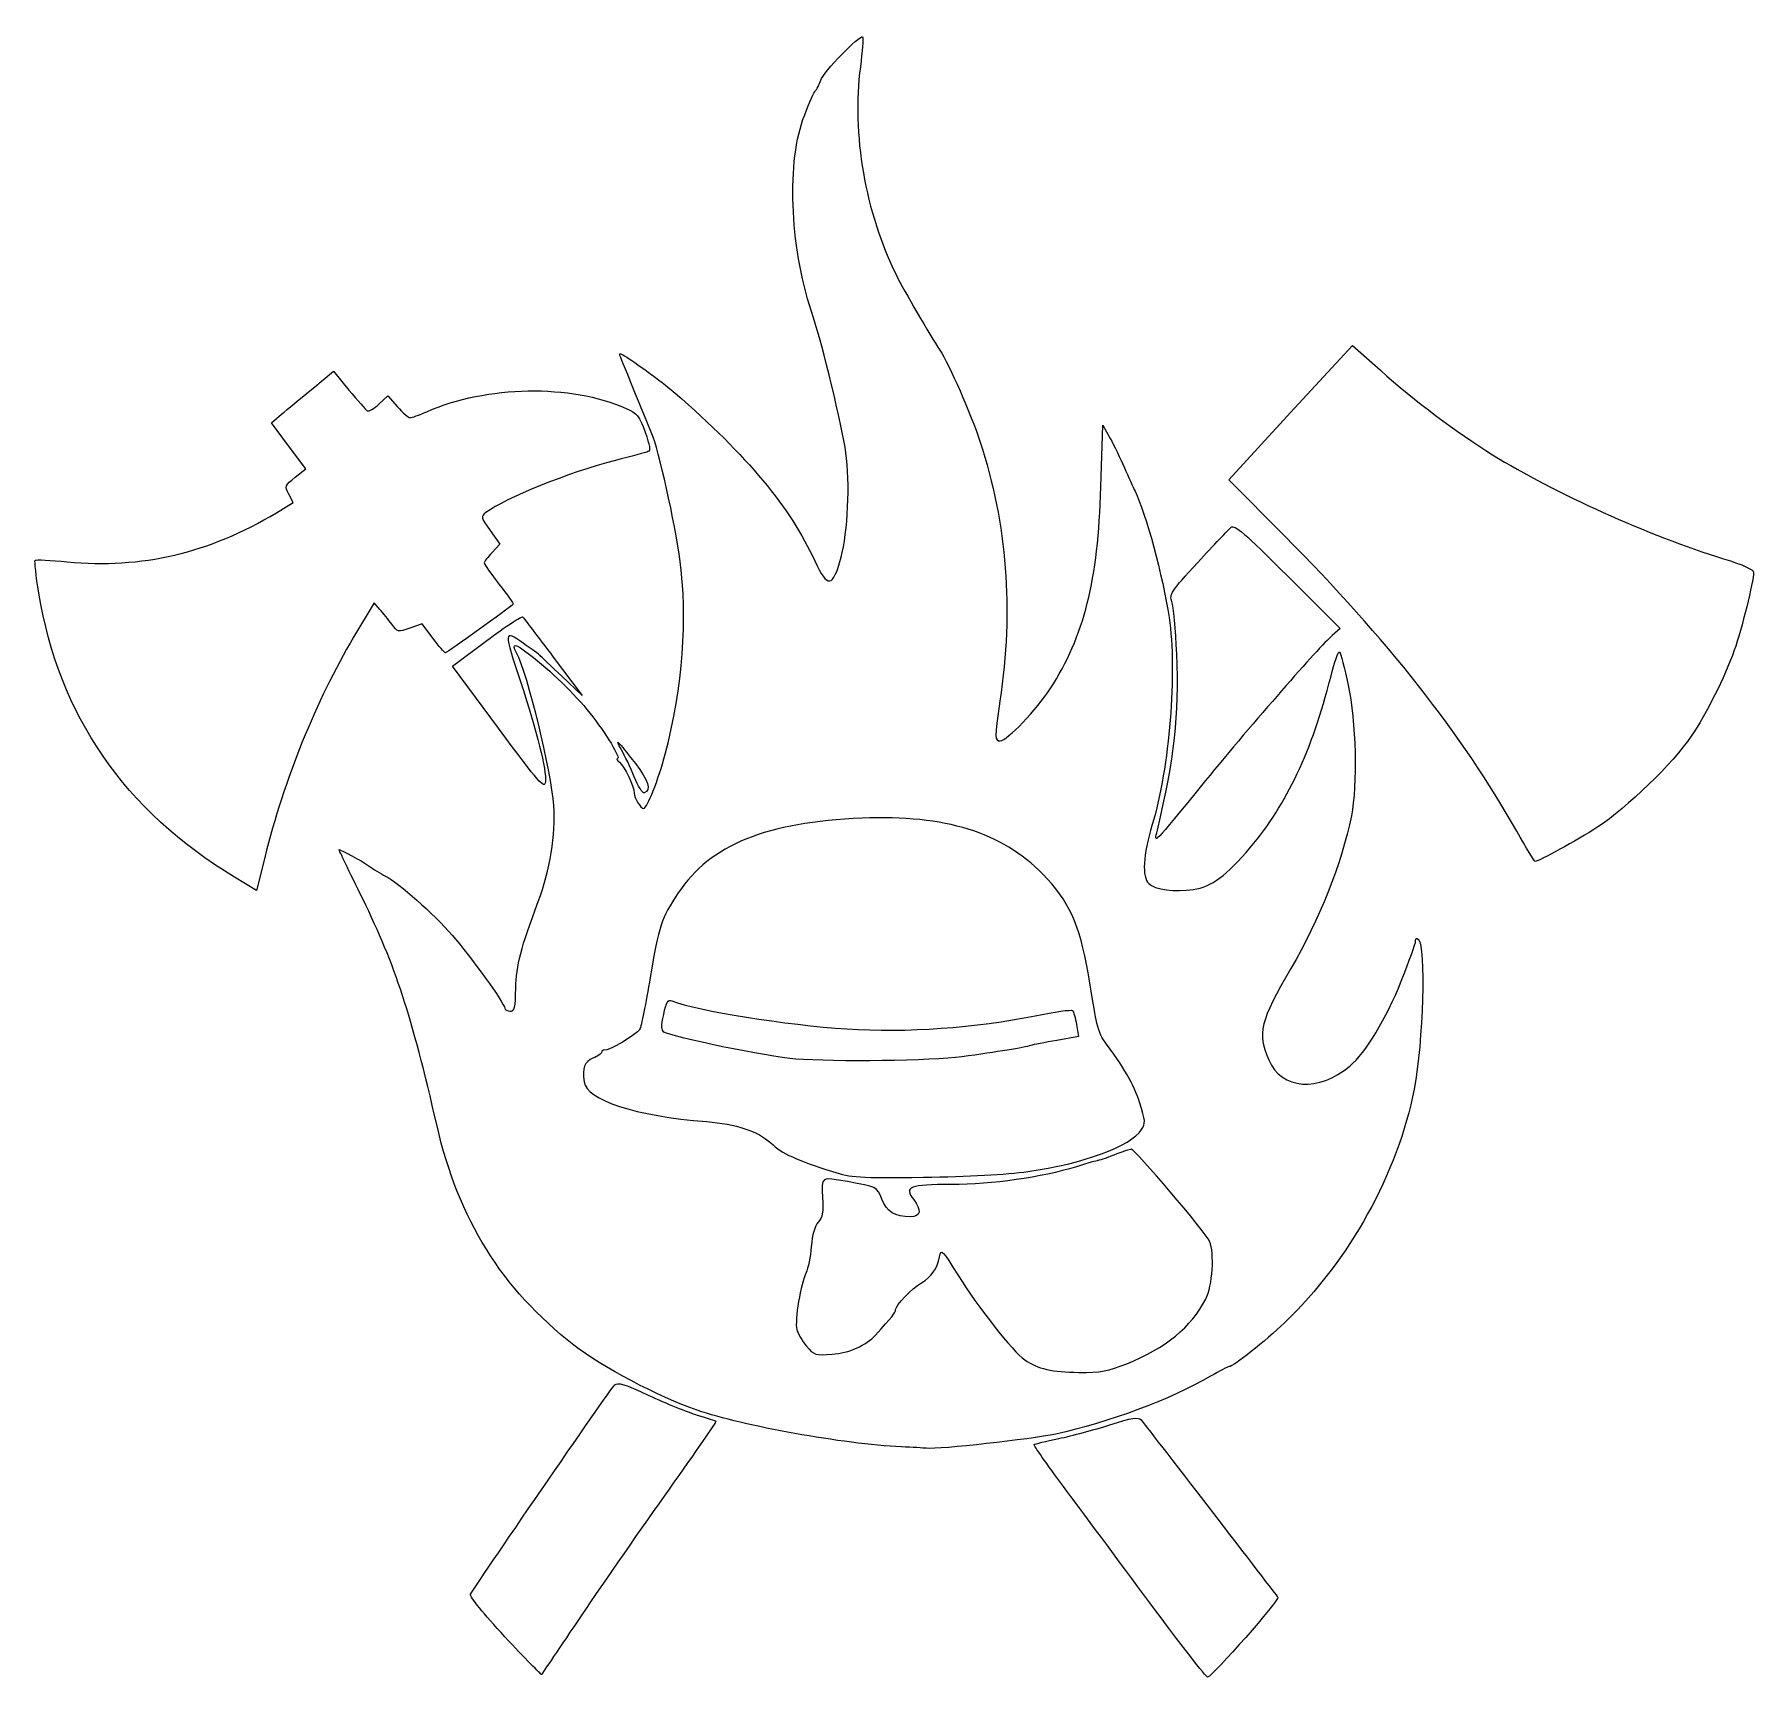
# Model space of a CAD drawing. Header units: millimetres. Extents: x 2 to 208, y 49 to 247.
import ezdxf

# ---------------------------------------------------------------- set-up
doc = ezdxf.new("R2010")
doc.units = ezdxf.units.MM
doc.layers.add('Ebene_1', color=7, linetype='CONTINUOUS')

msp = doc.modelspace()

# ---------------------------------------------------------------- linework, layer by layer
at = {"layer": 'Ebene_1', "color": 7}
for points in [[(151.94119, 186.56713), (145.20119, 193.34468), (152.63706, 201.407994), (160.07292, 209.47131), (163.42431, 206.478086)], [(35.229054, 204.310109), (37.73797, 206.392571), (39.586847, 204.113789)], [(43.18827, 202.417019), (44.250456, 203.425694), (45.401851, 202.102778)], [(33.132132, 193.63557), (34.413863, 194.66381), (32.342319, 197.416106), (30.270774, 200.168402), (31.495457, 201.198025)], [(129.86116, 192.48958), (130.0868, 199.897917), (130.96874, 198.310417)], [(30.864898, 189.37802), (32.890213, 190.59655), (32.370307, 191.60194)], [(56.536967, 187.24464), (57.715889, 185.60302), (56.771486, 184.61728)], [(152.28848, 181.75321), (158.57838, 175.45602), (157.61735, 174.62419)], [(43.303472, 177.76216), (42.597917, 178.56959), (40.146803, 174.43618)], [(49.668777, 174.30068), (48.389269, 176.04372), (46.91022, 175.52188)], [(57.534173, 163.48577), (52.009319, 170.93096), (56.123062, 174.01667)], [(64.118143, 172.02847), (67.580387, 167.44236), (65.154992, 169.73542)], [(29.469781, 147.96957), (28.486806, 144.01901), (25.840972, 145.61476)], [(126.92873, 127.90624), (127.15816, 126.47013), (124.56554, 126.01752)]]:
    msp.add_lwpolyline(points, dxfattribs=at)
for points in [[(57.534173, 163.48577)], [(73.836649, 157.64596)], [(136.63994, 151.25314)], [(179.79668, 151.12639)], [(93.221524, 123.76967)], [(121.09097, 110.2604)], [(132.96953, 87.18719)], [(105.92152, 77.1996)], [(135.73125, 58.47774)], [(58.313979, 54.38704)]]:
    msp.add_lwpolyline(points, close=True, dxfattribs=at)
for points in [[(96.216276, 241.305508), (96.500425, 242.235891), (100.92016, 246.821042), (101.23212, 246.50908)], [(101.23212, 246.50908), (101.34059, 246.400608), (101.22712, 244.780998), (100.97908, 242.909946)], [(100.97908, 242.909946), (99.920913, 234.915011), (101.57017, 225.368969), (105.30183, 217.889583)], [(94.089634, 236.586805), (94.628074, 238.139028), (95.269244, 239.647153), (95.514456, 239.938194)], [(95.514456, 239.938194), (95.759668, 240.229236), (96.075487, 240.844527), (96.216276, 241.305508)], [(95.350842, 212.774305), (92.605079, 220.774622), (92.075179, 230.779504), (94.089634, 236.586805)], [(105.30183, 217.889583), (106.19436, 216.100684), (109.34041, 210.690198), (110.53266, 208.89375)], [(99.249665, 196.57307), (98.791996, 199.80356), (96.420873, 209.656562), (95.350842, 212.774305)], [(72.137773, 208.187238), (71.963091, 208.596683), (72.146573, 208.566365), (72.95378, 208.052395)], [(110.53266, 208.89375), (111.62403, 207.249317), (114.29915, 201.1564), (115.33422, 197.957639)], [(73.999129, 203.602083), (73.099326, 205.833403), (72.261716, 207.896722), (72.137773, 208.187238)], [(72.95378, 208.052395), (74.314554, 207.185964), (77.637855, 204.718111), (78.757639, 203.742503)], [(163.42431, 206.478086), (167.51315, 202.826216), (172.51602, 199.060843), (176.8971, 196.33788)], [(48.923277, 201.510862), (56.101375, 204.686076), (66.210865, 204.853603), (72.859733, 201.907519)], [(31.495457, 201.198025), (32.169032, 201.764317), (33.849151, 203.164755), (35.229054, 204.310109)], [(39.586847, 204.113789), (40.603729, 202.86046), (41.591055, 201.739009), (41.780904, 201.621676)], [(41.780904, 201.621676), (41.970753, 201.504342), (42.604068, 201.862247), (43.18827, 202.417019)], [(75.960071, 198.839583), (75.781356, 199.227639), (74.898932, 201.370764), (73.999129, 203.602083)], [(78.757639, 203.742503), (87.42184, 196.19384), (92.555407, 190.01768), (95.50079, 183.59892)], [(45.401851, 202.102778), (46.035117, 201.375174), (46.714679, 200.779861), (46.911986, 200.779861)], [(46.911986, 200.779861), (47.109294, 200.779861), (48.014375, 201.108812), (48.923277, 201.510862)], [(72.859733, 201.907519), (74.189845, 201.318152), (74.431263, 201.015605), (75.132592, 199.059154)], [(75.132592, 199.059154), (75.71277, 197.440672), (75.804709, 196.82927), (75.48537, 196.71315)], [(79.315807, 183.84653), (78.775522, 187.95333), (76.697215, 197.238973), (75.960071, 198.839583)], [(130.96874, 198.310417), (131.45381, 197.437292), (132.22677, 195.84979), (132.68643, 194.78264)], [(75.48537, 196.71315), (75.247826, 196.62675), (73.487521, 196.15288), (71.573581, 195.66005)], [(98.667098, 184.02292), (99.477522, 187.02386), (99.755161, 193.005), (99.249665, 196.57307)], [(115.33422, 197.957639), (118.61655, 187.81388), (119.37867, 177.926), (117.74059, 166.73681)], [(176.8971, 196.33788), (184.31667, 191.72642), (195.57884, 186.65336), (204.61111, 183.85407)], [(71.573581, 195.66005), (65.947218, 194.21127), (58.388411, 191.16334), (56.033537, 189.39384)], [(132.68643, 194.78264), (133.14608, 193.71549), (133.72046, 192.44549), (133.96283, 191.96042)], [(32.370307, 191.60194), (31.864575, 192.57992), (31.885345, 192.63536), (33.132132, 193.63557)], [(123.77536, 168.23007), (127.88588, 174.64975), (129.51567, 181.14652), (129.86116, 192.48958)], [(133.96283, 191.96042), (135.235, 189.41427), (137.31674, 181.68389), (138.04785, 176.79097)], [(5.759552, 183.48786), (14.697407, 182.62818), (22.809306, 184.53138), (30.864898, 189.37802)], [(56.033537, 189.39384), (55.379712, 188.90254), (55.395859, 188.83361), (56.536967, 187.24464)], [(145.48425, 187.62415), (145.91104, 187.97784), (147.0693, 186.97845), (152.28848, 181.75321)], [(141.50044, 183.41975), (143.40865, 185.49774), (145.20136, 187.38972), (145.48425, 187.62415)], [(179.79668, 151.12639), (173.21376, 162.75777), (164.14755, 174.29277), (151.94119, 186.56713)], [(1.909333, 183.66859), (2.004464, 183.76369), (3.737063, 183.68239), (5.759552, 183.48786)], [(56.771486, 184.61728), (56.252065, 184.07512), (55.827083, 183.50272), (55.827083, 183.34528)], [(77.54656, 160.37938), (79.674625, 168.578), (80.275681, 176.55036), (79.315807, 183.84653)], [(95.50079, 183.59892), (97.029414, 180.26766), (97.676362, 180.35429), (98.667098, 184.02292)], [(204.61111, 183.85407), (206.99352, 183.11571), (208.22708, 182.56096), (208.22708, 182.2279)], [(2.353744, 179.70233), (2.014187, 181.78864), (1.814202, 183.57346), (1.909333, 183.66859)], [(55.827083, 183.34528), (55.827083, 183.18783), (56.633976, 182.03227), (57.620178, 180.77735)], [(138.3882, 178.702), (138.05461, 179.57941), (138.26054, 179.89157), (141.50044, 183.41975)], [(208.22708, 182.2279), (208.22708, 181.1422), (206.78864, 175.34478), (205.90551, 172.87116)], [(25.840972, 145.61476), (12.679666, 153.55263), (4.732535, 165.08649), (2.353744, 179.70233)], [(57.620178, 180.77735), (58.60638, 179.52243), (59.360442, 178.44329), (59.295872, 178.37926)], [(44.7201, 175.97739), (44.32901, 176.51493), (43.691528, 177.31808), (43.303472, 177.76216)], [(59.295872, 178.37926), (58.831671, 177.91894), (51.36831, 172.56971), (51.182823, 172.56438)], [(138.9645, 172.42601), (138.84401, 175.36104), (138.58468, 178.18524), (138.3882, 178.702)], [(46.91022, 175.52188), (45.44475, 175.00483), (45.424644, 175.00901), (44.7201, 175.97739)], [(56.123062, 174.01667), (58.385621, 175.71382), (60.331101, 176.99264), (60.446352, 176.85849)], [(60.446352, 176.85849), (60.561602, 176.72434), (62.213908, 174.55083), (64.118143, 172.02847)], [(138.04785, 176.79097), (139.01819, 170.29708), (138.08325, 158.75442), (136.0334, 151.92014)], [(40.146803, 174.43618), (35.598463, 166.76614), (31.810173, 157.37558), (29.469781, 147.96957)], [(51.182823, 172.56438), (51.053828, 172.56038), (50.372507, 173.34201), (49.668777, 174.30068)], [(60.501389, 173.71386), (58.15328, 175.3773), (58.142538, 175.20244), (60.210059, 168.97124)], [(59.708898, 172.55529), (59.058804, 173.77), (59.471238, 173.71901), (61.243859, 172.36551)], [(62.541535, 172.21514), (62.4381, 172.3178), (61.520035, 172.99223), (60.501389, 173.71386)], [(157.61735, 174.62419), (156.07297, 173.28744), (148.05267, 164.0885), (142.43597, 157.21181)], [(64.1698, 154.21319), (63.880259, 158.37813), (61.034853, 170.07772), (59.708898, 172.55529)], [(61.243859, 172.36551), (63.810084, 170.40605), (66.65912, 167.6419), (68.499852, 165.32569)], [(65.154992, 169.73542), (63.821025, 170.9966), (62.644969, 172.11247), (62.541535, 172.21514)], [(136.63994, 151.25314), (138.72817, 160.00204), (139.2714, 164.94993), (138.9645, 172.42601)], [(157.44998, 169.64921), (157.90086, 171.44506), (158.38012, 172.79444), (158.51499, 172.64782)], [(158.51499, 172.64782), (158.64987, 172.50121), (159.12152, 170.71438), (159.5631, 168.67708)], [(205.90551, 172.87116), (204.72044, 169.55182), (202.59641, 165.30393), (200.7412, 162.543)], [(147.83888, 149.21595), (152.15772, 154.30863), (155.24789, 160.87835), (157.44998, 169.64921)], [(60.210059, 168.97124), (62.138737, 163.15849), (63.315695, 158.42517), (63.169684, 157.06865)], [(117.77629, 161.97431), (118.55991, 161.97431), (122.20083, 165.77101), (123.77536, 168.23007)], [(159.5631, 168.67708), (160.48674, 164.41572), (160.66863, 156.61823), (159.92929, 152.97847)], [(68.499852, 165.32569), (70.416863, 162.91351), (72.267356, 159.86311), (71.823799, 159.84642)], [(117.74059, 166.73681), (117.08683, 162.27113), (117.08905, 161.97431), (117.77629, 161.97431)], [(63.169684, 157.06865), (63.070374, 156.14598), (62.492676, 156.8038), (57.534173, 163.48577)], [(72.30134, 160.91597), (71.412797, 162.45648), (71.823701, 162.04971), (73.96702, 159.26703)], [(200.7412, 162.543), (198.58688, 159.33691), (192.97038, 153.8821), (189.52986, 151.65441)], [(71.823799, 159.84642), (71.659842, 159.84042), (71.763819, 159.64181), (72.054861, 159.40545)], [(72.054861, 159.40545), (72.691695, 158.88826), (73.814316, 156.54518), (73.829969, 155.70053)], [(73.836649, 157.64596), (73.383923, 158.76537), (72.693033, 160.23688), (72.30134, 160.91597)], [(73.96702, 159.26703), (75.539369, 157.22565), (75.901974, 156.02418), (75.033019, 155.73492)], [(74.965319, 153.86042), (75.375292, 153.86042), (76.76637, 157.37361), (77.54656, 160.37938)], [(75.033019, 155.73492), (74.827743, 155.66662), (74.289376, 156.52655), (73.836649, 157.64596)], [(142.43597, 157.21181), (135.87481, 149.17878), (136.23262, 149.54663), (136.63994, 151.25314)], [(73.829969, 155.70053), (73.841089, 155.10034), (74.606126, 153.86042), (74.965319, 153.86042)], [(62.316555, 142.70198), (63.727053, 146.45038), (64.413184, 150.71221), (64.1698, 154.21319)], [(122.89385, 145.97636), (117.88015, 151.03351), (111.25889, 153.08233), (101.18282, 152.69442)], [(159.92929, 152.97847), (158.76244, 147.23407), (156.08188, 140.46187), (152.66824, 134.63403)], [(101.18282, 152.69442), (89.763859, 152.25481), (82.918011, 149.47386), (79.123427, 143.73335)], [(136.0334, 151.92014), (134.91595, 148.19454), (134.76529, 145.67934), (135.60904, 144.83559)], [(181.99242, 147.51042), (181.91032, 147.51042), (180.92226, 149.1376), (179.79668, 151.12639)], [(189.52986, 151.65441), (186.94596, 149.98137), (182.45158, 147.51042), (181.99242, 147.51042)], [(41.230311, 143.0125), (39.642634, 146.26247), (38.363638, 148.92153), (38.388098, 148.92153)], [(38.388098, 148.92153), (38.636697, 148.92153), (41.068434, 147.59647), (41.892361, 147.01205)], [(140.95224, 144.12999), (143.16787, 144.46224), (144.87952, 145.72634), (147.83888, 149.21595)], [(41.892361, 147.01205), (42.474444, 146.59917), (43.40661, 146.02896), (43.963839, 145.74492)], [(43.963839, 145.74492), (45.525131, 144.94909), (49.787536, 141.17794), (51.969631, 138.66183)], [(128.31587, 134.10486), (127.31218, 139.9694), (125.99926, 142.84405), (122.89385, 145.97636)], [(135.60904, 144.83559), (136.30529, 144.13934), (138.80942, 143.80866), (140.95224, 144.12999)], [(50.154174, 115.76042), (47.055573, 129.22022), (45.200273, 134.88602), (41.230311, 143.0125)], [(59.61496, 132.2741), (59.67368, 135.02837), (60.214408, 137.11552), (62.316555, 142.70198)], [(79.123427, 143.73335), (77.05874, 140.60985), (76.809991, 139.85973), (75.753251, 133.57034)], [(51.969631, 138.66183), (54.194944, 136.09589), (58.296528, 130.39475), (58.296528, 129.86753)], [(167.6498, 137.96778), (167.6548, 138.29042), (167.78095, 138.35556), (167.9916, 138.14417)], [(165.91729, 133.11874), (166.86586, 135.50437), (167.6455, 137.68644), (167.6498, 137.96778)], [(167.9916, 138.14417), (168.88997, 137.24267), (168.5558, 125.85637), (167.46409, 120.17014)], [(152.66824, 134.63403), (148.98185, 128.34056), (148.61732, 126.83979), (150.00415, 123.66619)], [(58.926372, 129.51875), (59.472203, 129.51875), (59.564051, 129.88628), (59.61496, 132.2741)], [(75.753251, 133.57034), (75.232139, 130.46884), (74.66267, 127.66313), (74.487764, 127.33542)], [(129.21234, 128.85656), (129.03475, 129.89986), (128.63134, 132.2616), (128.31587, 134.10486)], [(159.7596, 122.92818), (161.65716, 124.53024), (164.12867, 128.62043), (165.91729, 133.11874)], [(77.371542, 129.12896), (77.692253, 130.62438), (77.879974, 130.93592), (78.351151, 130.7547)], [(78.351151, 130.7547), (81.449631, 129.56299), (92.105925, 127.8557), (99.395135, 127.38314)], [(58.296528, 129.86753), (58.296528, 129.6757), (58.579957, 129.51875), (58.926372, 129.51875)], [(77.403522, 127.01408), (77.072899, 127.21842), (77.065583, 127.7023), (77.371542, 129.12896)], [(99.395135, 127.38314), (106.46663, 126.9247), (114.91434, 127.51863), (121.97062, 128.97036)], [(121.97062, 128.97036), (124.2977, 129.44912), (126.31363, 129.72868), (126.45048, 129.5916)], [(126.45048, 129.5916), (126.58733, 129.45452), (126.80255, 128.69611), (126.92873, 127.90624)], [(130.08328, 126.21072), (129.78186, 126.62263), (129.38994, 127.81325), (129.21234, 128.85656)], [(74.487764, 127.33542), (74.151623, 126.70563), (70.708089, 124.69428), (70.223065, 124.84444)], [(93.221528, 123.76967), (89.892323, 124.03156), (78.422985, 126.38402), (77.403522, 127.01408)], [(124.56554, 126.01752), (123.1396, 125.76859), (121.73479, 125.48939), (121.44375, 125.39708)], [(134.49559, 118.58556), (133.81656, 120.69734), (132.67815, 122.66469), (130.08328, 126.21072)], [(68.879861, 123.87431), (67.852932, 123.44894), (67.580737, 122.73071), (67.810298, 121.05208)], [(69.938194, 124.62266), (69.938194, 124.45217), (69.461944, 124.11541), (68.879861, 123.87431)], [(70.223065, 124.84444), (70.066386, 124.89294), (69.938194, 124.79314), (69.938194, 124.62266)], [(113.1759, 124.04256), (109.63329, 123.56414), (97.877991, 123.40338), (93.221524, 123.76967)], [(121.44375, 125.39708), (120.6397, 125.14205), (117.45985, 124.62109), (113.1759, 124.04256)], [(150.00415, 123.66619), (151.56349, 120.09786), (156.00892, 119.76155), (159.7596, 122.92818)], [(67.810298, 121.05208), (68.113728, 118.83331), (73.936082, 116.93829), (82.529747, 116.2613)], [(167.46409, 120.17014), (165.52781, 110.08485), (159.71619, 99.59895), (151.90524, 92.09736)], [(134.75294, 115.30387), (135.24003, 116.04727), (135.2169, 116.34229), (134.49559, 118.58556)], [(66.586805, 89.40804), (57.868863, 96.26792), (52.752823, 104.47232), (50.154174, 115.76042)], [(82.529747, 116.2613), (86.038569, 115.98488), (88.665701, 115.10675), (90.222917, 113.68982)], [(90.222917, 113.68982), (91.659485, 112.38267), (93.229319, 111.65581), (97.63125, 110.2596)], [(121.09097, 110.2604), (127.71807, 111.1928), (133.44436, 113.30673), (134.75294, 115.30387)], [(129.46897, 111.56976), (129.42067, 111.59186), (128.27, 111.26545), (126.91181, 110.84444)], [(131.40924, 112.23372), (130.39034, 111.84645), (129.51721, 111.54767), (129.46897, 111.56976)], [(133.49908, 112.93802), (133.36858, 112.93792), (132.42815, 112.62098), (131.40924, 112.23372)], [(142.89918, 101.881), (142.42611, 102.97946), (133.95958, 112.93836), (133.49908, 112.93802)], [(99.418542, 109.04826), (96.167193, 109.61078), (96.317048, 109.70656), (96.448527, 107.1499)], [(97.63125, 110.2596), (99.945671, 109.52551), (100.6322, 109.48304), (108.56736, 109.58297)], [(108.56736, 109.58297), (113.88225, 109.64987), (118.54425, 109.90209), (121.09097, 110.2604)], [(126.91181, 110.84444), (122.72454, 109.54649), (116.83007, 108.70486), (111.92689, 108.70486)], [(103.54271, 106.95084), (102.95562, 108.44541), (102.98278, 108.4316), (99.418542, 109.04826)], [(111.92689, 108.70486), (106.87358, 108.70486), (106.19207, 108.44131), (107.34963, 106.93476)], [(96.448527, 107.1499), (96.541427, 105.34343), (96.435097, 104.74609), (95.919153, 104.17598)], [(107.00283, 104.82431), (105.14288, 104.82431), (104.13462, 105.44396), (103.54271, 106.95084)], [(107.34963, 106.93476), (108.37023, 105.60647), (108.2417, 104.82431), (107.00283, 104.82431)], [(95.919153, 104.17598), (95.494612, 103.70687), (95.21251, 102.7007), (95.095337, 101.23769)], [(95.095337, 101.23769), (94.997327, 100.014), (94.713618, 98.61383), (94.464864, 98.12619)], [(142.44331, 94.94372), (143.27285, 96.57536), (143.52587, 100.4258), (142.89918, 101.881)], [(108.33008, 96.90695), (109.50095, 97.5986), (110.19271, 98.59913), (110.48752, 100.02736)], [(110.48752, 100.02736), (110.68844, 101.00077), (110.79984, 100.88774), (112.74745, 97.7343)], [(94.464864, 98.12619), (93.817543, 96.85725), (93.082945, 92.37171), (93.348907, 91.31203)], [(112.74745, 97.7343), (114.97435, 94.12866), (119.34421, 88.59528), (120.71047, 87.65105)], [(105.2176, 93.67593), (105.2196, 94.21716), (107.12556, 96.19543), (108.33008, 96.90695)], [(102.81595, 90.61795), (104.762, 92.76844), (105.21622, 93.34679), (105.2176, 93.67593)], [(132.96953, 87.18719), (137.65341, 89.0627), (140.73686, 91.58723), (142.44331, 94.94372)], [(93.348907, 91.31203), (93.472763, 90.81855), (93.999185, 89.90961), (94.518734, 89.29216)], [(151.90524, 92.09736), (149.63608, 89.91807), (145.73131, 86.83264), (145.24247, 86.83264)], [(81.403472, 81.59735), (76.719527, 83.22429), (69.8297, 86.8563), (66.586805, 89.40804)], [(94.518734, 89.29216), (95.423617, 88.21677), (95.553518, 88.17575), (97.605643, 88.31729)], [(97.605643, 88.31729), (99.558302, 88.45198), (101.71944, 89.40625), (102.81595, 90.61795)], [(120.71047, 87.65105), (122.27017, 86.57314), (124.05678, 86.15822), (127.20582, 86.14257)], [(127.20582, 86.14257), (129.86887, 86.12937), (130.70706, 86.28125), (132.96953, 87.18719)], [(145.24247, 86.83264), (145.12131, 86.83264), (144.12234, 86.31157), (143.02254, 85.67471)], [(54.192051, 59.4957), (54.414024, 60.07416), (70.863891, 83.98224), (71.489277, 84.63533)], [(71.489277, 84.63533), (71.834459, 84.9958), (72.641986, 84.74709), (75.60279, 83.3684)], [(143.02254, 85.67471), (138.20254, 82.88358), (130.74286, 80.0993), (124.44235, 78.73976)], [(75.60279, 83.3684), (77.628998, 82.42491), (80.239305, 81.36735), (81.403472, 81.01828)], [(105.92153, 77.1996), (98.922425, 77.53168), (86.900304, 79.68806), (81.403472, 81.59735)], [(81.403472, 81.01828), (82.567639, 80.66921), (83.573317, 80.33948), (83.638313, 80.28555)], [(130.92527, 79.83906), (133.67336, 80.71811), (134.30815, 80.81733), (134.67624, 80.42533)], [(83.638313, 80.28555), (83.703313, 80.23165), (81.174312, 76.56297), (78.01832, 72.13298)], [(124.44235, 78.73976), (121.42747, 78.0892), (110.49281, 76.87799), (108.94222, 77.02284)], [(124.80536, 78.20149), (126.35196, 78.52018), (129.10592, 79.25708), (130.92527, 79.83906)], [(134.67624, 80.42533), (134.91993, 80.16581), (138.6533, 75.34972), (142.97262, 69.72292)], [(108.94222, 77.02284), (108.54201, 77.06024), (107.1827, 77.13977), (105.92152, 77.1996)], [(125.37009, 72.42272), (123.35799, 75.12746), (121.77509, 77.40379), (121.85254, 77.48124)], [(121.85254, 77.48124), (121.92994, 77.55864), (123.25876, 77.88281), (124.80536, 78.20149)], [(135.73125, 58.47774), (132.04472, 63.44274), (127.3822, 69.71798), (125.37009, 72.42272)], [(78.01832, 72.13298), (74.862329, 67.703), (70.142996, 60.90347), (67.530913, 57.02292)], [(142.97262, 69.72292), (147.29194, 64.09611), (150.95146, 59.32983), (151.10488, 59.13118)], [(58.313979, 54.38704), (55.71672, 57.1716), (54.07907, 59.20128), (54.192051, 59.4957)], [(142.66556, 49.53252), (142.53822, 49.48742), (139.41778, 53.51274), (135.73125, 58.47774)], [(151.10488, 59.13118), (151.34073, 58.82578), (143.39824, 49.7922), (142.66556, 49.53252)], [(67.530913, 57.02292), (64.91883, 53.14236), (62.746053, 49.92225), (62.702518, 49.86712)], [(62.702518, 49.86712), (62.658988, 49.81202), (60.684141, 51.84595), (58.313979, 54.38704)]]:
    msp.add_open_spline(points, degree=3, dxfattribs=at)

doc.saveas('drawing.dxf')
